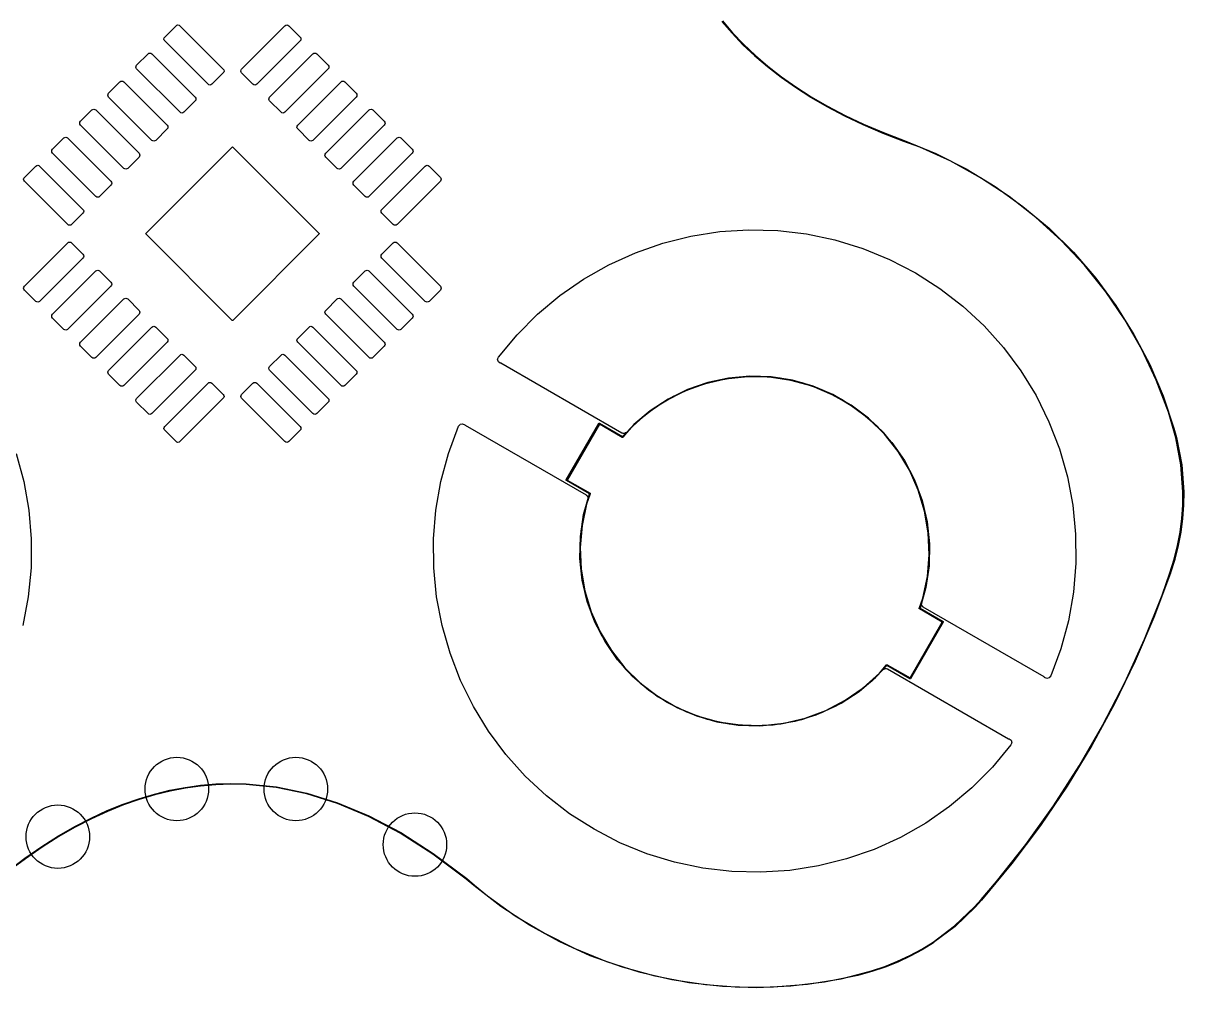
# Model space of a CAD drawing. Extents: x 128 to 152, y -99.3 to -77.5.
# Drawn here: x 137.36 to 151.99, y -99.3 to -87.15 of the extents above; entities that cross this region are included whole.
import ezdxf

# ---------------------------------------------------------------- set-up
doc = ezdxf.new("R2010")
doc.units = 0
doc.layers.add('BLACK', color=7, linetype='CONTINUOUS')

msp = doc.modelspace()

# ---------------------------------------------------------------- linework, layer by layer
at = {"layer": 'BLACK', "linetype": 'CONTINUOUS'}
for p, q in [((146.295846, -87.274078), (146.167, -87.124546)), ((146.174655, -87.118109), (146.303343, -87.26746)), ((139.147053, -87.322475), (139.290242, -87.179286)), ((139.290242, -87.179286), (139.301191, -87.171969)), ((139.301191, -87.171969), (139.314107, -87.1694)), ((139.314107, -87.1694), (139.327022, -87.171969)), ((139.327022, -87.171969), (139.337971, -87.179286)), ((139.337971, -87.179286), (139.884211, -87.725526)), ((140.115789, -87.725526), (140.662029, -87.179286)), ((140.662029, -87.179286), (140.672978, -87.171969)), ((140.672978, -87.171969), (140.685893, -87.1694)), ((140.685893, -87.1694), (140.698809, -87.171969)), ((140.698809, -87.171969), (140.709758, -87.179286)), ((140.709758, -87.179286), (140.852947, -87.322475)), ((146.295947, -87.274157), (146.295846, -87.274078)), ((146.296018, -87.274268), (146.295947, -87.274157)), ((146.433834, -87.418622), (146.296018, -87.274268)), ((146.303343, -87.26746), (146.440973, -87.411619)), ((139.137167, -87.34634), (139.139736, -87.333424)), ((139.139736, -87.359255), (139.137167, -87.34634)), ((139.139736, -87.333424), (139.147053, -87.322475)), ((139.147053, -87.370204), (139.139736, -87.359255)), ((139.693293, -87.916444), (139.147053, -87.370204)), ((140.852947, -87.370204), (140.306707, -87.916444)), ((140.852947, -87.322475), (140.860264, -87.333424)), ((140.860264, -87.359255), (140.852947, -87.370204)), ((140.860264, -87.333424), (140.862833, -87.34634)), ((140.862833, -87.34634), (140.860264, -87.359255)), ((146.433937, -87.418694), (146.433834, -87.418622)), ((146.434012, -87.4188), (146.433937, -87.418694)), ((146.583223, -87.560162), (146.434012, -87.4188)), ((146.440973, -87.411619), (146.590023, -87.552828)), ((138.793499, -87.676028), (138.936688, -87.532839)), ((138.936688, -87.532839), (138.947637, -87.525522)), ((138.947637, -87.525522), (138.960553, -87.522953)), ((138.960553, -87.522953), (138.973468, -87.525522)), ((138.973468, -87.525522), (138.984417, -87.532839)), ((138.984417, -87.532839), (139.530657, -88.079079)), ((140.469343, -88.079079), (141.015583, -87.532839)), ((141.015583, -87.532839), (141.026532, -87.525522)), ((141.026532, -87.525522), (141.039447, -87.522953)), ((141.039447, -87.522953), (141.052363, -87.525522)), ((141.052363, -87.525522), (141.063312, -87.532839)), ((141.063312, -87.532839), (141.206501, -87.676028)), ((146.58333, -87.560229), (146.583223, -87.560162)), ((146.583406, -87.560326), (146.58333, -87.560229)), ((146.741877, -87.696341), (146.583406, -87.560326)), ((146.590023, -87.552828), (146.748299, -87.688675)), ((138.783613, -87.699893), (138.786182, -87.686977)), ((138.786182, -87.712808), (138.783613, -87.699893)), ((138.786182, -87.686977), (138.793499, -87.676028)), ((138.793499, -87.723757), (138.786182, -87.712808)), ((139.339739, -88.269997), (138.793499, -87.723757)), ((139.884211, -87.725526), (139.891528, -87.736475)), ((139.891528, -87.736475), (139.894097, -87.74939)), ((139.894097, -87.74939), (139.891528, -87.762306)), ((140.105903, -87.74939), (140.108472, -87.736475)), ((140.108472, -87.762306), (140.105903, -87.74939)), ((140.108472, -87.736475), (140.115789, -87.725526)), ((141.206501, -87.723757), (140.660261, -88.269997)), ((141.206501, -87.676028), (141.213818, -87.686977)), ((141.213818, -87.712808), (141.206501, -87.723757)), ((141.213818, -87.686977), (141.216387, -87.699893)), ((141.216387, -87.699893), (141.213818, -87.712808)), ((146.741981, -87.696399), (146.741877, -87.696341)), ((146.742062, -87.696493), (146.741981, -87.696399)), ((146.913308, -87.829771), (146.742062, -87.696493)), ((146.748299, -87.688675), (146.919353, -87.821803)), ((138.439946, -88.029582), (138.583135, -87.886393)), ((138.583135, -87.886393), (138.594084, -87.879076)), ((138.594084, -87.879076), (138.607, -87.876507)), ((138.607, -87.876507), (138.619915, -87.879076)), ((138.619915, -87.879076), (138.630864, -87.886393)), ((138.630864, -87.886393), (139.177104, -88.432633)), ((139.884211, -87.773255), (139.741022, -87.916444)), ((139.891528, -87.762306), (139.884211, -87.773255)), ((140.115789, -87.773255), (140.108472, -87.762306)), ((140.258978, -87.916444), (140.115789, -87.773255)), ((140.822896, -88.432633), (141.369136, -87.886393)), ((141.369136, -87.886393), (141.380085, -87.879076)), ((141.380085, -87.879076), (141.393, -87.876507)), ((141.393, -87.876507), (141.405916, -87.879076)), ((141.405916, -87.879076), (141.416865, -87.886393)), ((141.416865, -87.886393), (141.560054, -88.029582)), ((146.913413, -87.829823), (146.913308, -87.829771)), ((146.913495, -87.82991), (146.913413, -87.829823)), ((147.094382, -87.957621), (146.913495, -87.82991)), ((146.919353, -87.821803), (147.100049, -87.94938)), ((138.43006, -88.053447), (138.432629, -88.040531)), ((138.432629, -88.040531), (138.439946, -88.029582)), ((139.704242, -87.923761), (139.693293, -87.916444)), ((139.717157, -87.92633), (139.704242, -87.923761)), ((139.730073, -87.923761), (139.717157, -87.92633)), ((139.741022, -87.916444), (139.730073, -87.923761)), ((140.269927, -87.923761), (140.258978, -87.916444)), ((140.282843, -87.92633), (140.269927, -87.923761)), ((140.295758, -87.923761), (140.282843, -87.92633)), ((140.306707, -87.916444), (140.295758, -87.923761)), ((141.560054, -88.029582), (141.567371, -88.040531)), ((141.567371, -88.040531), (141.56994, -88.053447)), ((147.094487, -87.957668), (147.094382, -87.957621)), ((147.09457, -87.957747), (147.094487, -87.957668)), ((147.289807, -88.082766), (147.09457, -87.957747)), ((147.100049, -87.94938), (147.295115, -88.07429)), ((138.432629, -88.066362), (138.43006, -88.053447)), ((138.439946, -88.077311), (138.432629, -88.066362)), ((138.986186, -88.623551), (138.439946, -88.077311)), ((139.530657, -88.126808), (139.387468, -88.269997)), ((139.530657, -88.079079), (139.537974, -88.090028)), ((139.537974, -88.115859), (139.530657, -88.126808)), ((139.537974, -88.090028), (139.540543, -88.102943)), ((139.540543, -88.102943), (139.537974, -88.115859)), ((140.459457, -88.102943), (140.462026, -88.090028)), ((140.462026, -88.115859), (140.459457, -88.102943)), ((140.462026, -88.090028), (140.469343, -88.079079)), ((140.469343, -88.126808), (140.462026, -88.115859)), ((140.612532, -88.269997), (140.469343, -88.126808)), ((141.560054, -88.077311), (141.013814, -88.623551)), ((141.567371, -88.066362), (141.560054, -88.077311)), ((141.56994, -88.053447), (141.567371, -88.066362)), ((147.289912, -88.082807), (147.289807, -88.082766)), ((147.289994, -88.082879), (147.289912, -88.082807)), ((147.495344, -88.20206), (147.289994, -88.082879)), ((147.295115, -88.07429), (147.500284, -88.193365)), ((138.086393, -88.383135), (138.229582, -88.239946)), ((138.229582, -88.239946), (138.240531, -88.232629)), ((138.240531, -88.232629), (138.253447, -88.23006)), ((138.253447, -88.23006), (138.266362, -88.232629)), ((138.266362, -88.232629), (138.277311, -88.239946)), ((138.277311, -88.239946), (138.823551, -88.786186)), ((139.350688, -88.277314), (139.339739, -88.269997)), ((139.363603, -88.279883), (139.350688, -88.277314)), ((139.376519, -88.277314), (139.363603, -88.279883)), ((139.387468, -88.269997), (139.376519, -88.277314)), ((140.623481, -88.277314), (140.612532, -88.269997)), ((140.636397, -88.279883), (140.623481, -88.277314)), ((140.649312, -88.277314), (140.636397, -88.279883)), ((140.660261, -88.269997), (140.649312, -88.277314)), ((141.176449, -88.786186), (141.722689, -88.239946)), ((141.722689, -88.239946), (141.733638, -88.232629)), ((141.733638, -88.232629), (141.746553, -88.23006)), ((141.746553, -88.23006), (141.759469, -88.232629)), ((141.759469, -88.232629), (141.770418, -88.239946)), ((141.770418, -88.239946), (141.913607, -88.383135)), ((147.495445, -88.202094), (147.495344, -88.20206)), ((147.495529, -88.202162), (147.495445, -88.202094)), ((147.716973, -88.318498), (147.495529, -88.202162)), ((147.500284, -88.193365), (147.721522, -88.309593)), ((147.71707, -88.318526), (147.716973, -88.318498)), ((147.717154, -88.318589), (147.71707, -88.318526)), ((147.949266, -88.428766), (147.717154, -88.318589)), ((147.721522, -88.309593), (147.953462, -88.419688)), ((138.076507, -88.407), (138.079076, -88.394084)), ((138.079076, -88.419915), (138.076507, -88.407)), ((138.079076, -88.394084), (138.086393, -88.383135)), ((138.086393, -88.430864), (138.079076, -88.419915)), ((138.632633, -88.977104), (138.086393, -88.430864)), ((139.177104, -88.480362), (139.033915, -88.623551)), ((139.177104, -88.432633), (139.184421, -88.443582)), ((139.184421, -88.469413), (139.177104, -88.480362)), ((139.184421, -88.443582), (139.18699, -88.456497)), ((139.18699, -88.456497), (139.184421, -88.469413)), ((140.81301, -88.456497), (140.815579, -88.443582)), ((140.815579, -88.469413), (140.81301, -88.456497)), ((140.815579, -88.443582), (140.822896, -88.432633)), ((140.822896, -88.480362), (140.815579, -88.469413)), ((140.966085, -88.623551), (140.822896, -88.480362)), ((141.913607, -88.430864), (141.367367, -88.977104)), ((141.913607, -88.383135), (141.920924, -88.394084)), ((141.920924, -88.419915), (141.913607, -88.430864)), ((141.920924, -88.394084), (141.923493, -88.407)), ((141.923493, -88.407), (141.920924, -88.419915)), ((147.949361, -88.428789), (147.949266, -88.428766)), ((147.949443, -88.428846), (147.949361, -88.428789)), ((148.199538, -88.535835), (147.949443, -88.428846)), ((147.953462, -88.419688), (148.20339, -88.526606)), ((137.732839, -88.736688), (137.876028, -88.593499)), ((137.876028, -88.593499), (137.886977, -88.586182)), ((137.886977, -88.586182), (137.899893, -88.583613)), ((137.899893, -88.583613), (137.912808, -88.586182)), ((137.912808, -88.586182), (137.923757, -88.593499)), ((137.923757, -88.593499), (138.469997, -89.139739)), ((138.997135, -88.630868), (138.986186, -88.623551)), ((139.033915, -88.623551), (139.022966, -88.630868)), ((140.977034, -88.630868), (140.966085, -88.623551)), ((141.013814, -88.623551), (141.002865, -88.630868)), ((141.530003, -89.139739), (142.076243, -88.593499)), ((142.076243, -88.593499), (142.087192, -88.586182)), ((142.087192, -88.586182), (142.100107, -88.583613)), ((142.100107, -88.583613), (142.113023, -88.586182)), ((142.113023, -88.586182), (142.123972, -88.593499)), ((142.123972, -88.593499), (142.267161, -88.736688)), ((148.199629, -88.535854), (148.199538, -88.535835)), ((148.19971, -88.535905), (148.199629, -88.535854)), ((148.461111, -88.636368), (148.19971, -88.535905)), ((148.20339, -88.526606), (148.464698, -88.627034)), ((148.464698, -88.627034), (148.464712, -88.627043)), ((148.464712, -88.627043), (148.862288, -88.789585)), ((137.722953, -88.760553), (137.725522, -88.747637)), ((137.725522, -88.773468), (137.722953, -88.760553)), ((137.725522, -88.747637), (137.732839, -88.736688)), ((137.732839, -88.784417), (137.725522, -88.773468)), ((138.90752, -89.796464), (139.996464, -88.70752)), ((139.01005, -88.633437), (138.997135, -88.630868)), ((139.022966, -88.630868), (139.01005, -88.633437)), ((139.996464, -88.70752), (140, -88.706056)), ((140, -88.706056), (140.003536, -88.70752)), ((140.003536, -88.70752), (141.09248, -89.796464)), ((140.98995, -88.633437), (140.977034, -88.630868)), ((141.002865, -88.630868), (140.98995, -88.633437)), ((142.267161, -88.736688), (142.274478, -88.747637)), ((142.274478, -88.773468), (142.267161, -88.784417)), ((142.274478, -88.747637), (142.277047, -88.760553)), ((142.277047, -88.760553), (142.274478, -88.773468)), ((148.461166, -88.636377), (148.461111, -88.636368)), ((148.461194, -88.636399), (148.461166, -88.636377)), ((148.461194, -88.6364), (148.461194, -88.636399)), ((148.662858, -88.709745), (148.461194, -88.6364)), ((149.053475, -88.887534), (148.662858, -88.709745)), ((138.279079, -89.330657), (137.732839, -88.784417)), ((138.823551, -88.833915), (138.680362, -88.977104)), ((138.823551, -88.786186), (138.830868, -88.797135)), ((138.830868, -88.822966), (138.823551, -88.833915)), ((138.830868, -88.797135), (138.833437, -88.81005)), ((138.833437, -88.81005), (138.830868, -88.822966)), ((141.166563, -88.81005), (141.169132, -88.797135)), ((141.169132, -88.822966), (141.166563, -88.81005)), ((141.169132, -88.797135), (141.176449, -88.786186)), ((141.176449, -88.833915), (141.169132, -88.822966)), ((141.319638, -88.977104), (141.176449, -88.833915)), ((142.267161, -88.784417), (141.720921, -89.330657)), ((148.862288, -88.789585), (149.246072, -88.982683)), ((149.429039, -89.095244), (149.053475, -88.887534)), ((137.379286, -89.090242), (137.522475, -88.947053)), ((137.522475, -88.947053), (137.533424, -88.939736)), ((137.533424, -88.939736), (137.54634, -88.937167)), ((137.54634, -88.937167), (137.559255, -88.939736)), ((137.559255, -88.939736), (137.570204, -88.947053)), ((137.570204, -88.947053), (138.116444, -89.493293)), ((138.643582, -88.984421), (138.632633, -88.977104)), ((138.656497, -88.98699), (138.643582, -88.984421)), ((138.669413, -88.984421), (138.656497, -88.98699)), ((138.680362, -88.977104), (138.669413, -88.984421)), ((141.330587, -88.984421), (141.319638, -88.977104)), ((141.343503, -88.98699), (141.330587, -88.984421)), ((141.356418, -88.984421), (141.343503, -88.98699)), ((141.367367, -88.977104), (141.356418, -88.984421)), ((141.883556, -89.493293), (142.429796, -88.947053)), ((142.429796, -88.947053), (142.440745, -88.939736)), ((142.440745, -88.939736), (142.45366, -88.937167)), ((142.45366, -88.937167), (142.466576, -88.939736)), ((142.466576, -88.939736), (142.477525, -88.947053)), ((142.477525, -88.947053), (142.620714, -89.090242)), ((149.246072, -88.982683), (149.613629, -89.205123)), ((137.3694, -89.114107), (137.371969, -89.101191)), ((137.371969, -89.127022), (137.3694, -89.114107)), ((137.371969, -89.101191), (137.379286, -89.090242)), ((137.379286, -89.137971), (137.371969, -89.127022)), ((137.925526, -89.684211), (137.379286, -89.137971)), ((138.469997, -89.187468), (138.326808, -89.330657)), ((138.469997, -89.139739), (138.477314, -89.150688)), ((138.477314, -89.176519), (138.469997, -89.187468)), ((138.477314, -89.150688), (138.479883, -89.163603)), ((138.479883, -89.163603), (138.477314, -89.176519)), ((141.520117, -89.163603), (141.522686, -89.150688)), ((141.522686, -89.176519), (141.520117, -89.163603)), ((141.522686, -89.150688), (141.530003, -89.139739)), ((141.530003, -89.187468), (141.522686, -89.176519)), ((141.673192, -89.330657), (141.530003, -89.187468)), ((142.620714, -89.137971), (142.074474, -89.684211)), ((142.620714, -89.090242), (142.628031, -89.101191)), ((142.628031, -89.127022), (142.620714, -89.137971)), ((142.628031, -89.101191), (142.6306, -89.114107)), ((142.6306, -89.114107), (142.628031, -89.127022)), ((149.78726, -89.331609), (149.429039, -89.095244)), ((149.613629, -89.205123), (149.96272, -89.455548)), ((138.290028, -89.337974), (138.279079, -89.330657)), ((138.302943, -89.340543), (138.290028, -89.337974)), ((138.315859, -89.337974), (138.302943, -89.340543)), ((138.326808, -89.330657), (138.315859, -89.337974)), ((141.684141, -89.337974), (141.673192, -89.330657)), ((141.697057, -89.340543), (141.684141, -89.337974)), ((141.709972, -89.337974), (141.697057, -89.340543)), ((141.720921, -89.330657), (141.709972, -89.337974)), ((150.125959, -89.595189), (149.78726, -89.331609)), ((138.116444, -89.493293), (138.123761, -89.504242)), ((138.123761, -89.504242), (138.12633, -89.517157)), ((141.87367, -89.517157), (141.876239, -89.504242)), ((141.876239, -89.504242), (141.883556, -89.493293)), ((149.96272, -89.455548), (150.291218, -89.732434)), ((138.116444, -89.541022), (137.973255, -89.684211)), ((138.123761, -89.530073), (138.116444, -89.541022)), ((138.12633, -89.517157), (138.123761, -89.530073)), ((141.876239, -89.530073), (141.87367, -89.517157)), ((141.883556, -89.541022), (141.876239, -89.530073)), ((142.026745, -89.684211), (141.883556, -89.541022)), ((150.443071, -89.884379), (150.125959, -89.595189)), ((137.936475, -89.691528), (137.925526, -89.684211)), ((137.94939, -89.694097), (137.936475, -89.691528)), ((137.962306, -89.691528), (137.94939, -89.694097)), ((137.973255, -89.684211), (137.962306, -89.691528)), ((138.906056, -89.8), (138.90752, -89.796464)), ((141.09248, -89.796464), (141.093944, -89.8)), ((142.037694, -89.691528), (142.026745, -89.684211)), ((142.05061, -89.694097), (142.037694, -89.691528)), ((142.063525, -89.691528), (142.05061, -89.694097)), ((142.074474, -89.684211), (142.063525, -89.691528)), ((145.77868, -89.830437), (146.140331, -89.774142)), ((146.140331, -89.774142), (146.505587, -89.750727)), ((146.505587, -89.750727), (146.871465, -89.760383)), ((146.871465, -89.760383), (147.234979, -89.803031)), ((150.291218, -89.732434), (150.597124, -90.034094)), ((137.379286, -90.462029), (137.925526, -89.915789)), ((137.925526, -89.915789), (137.936475, -89.908472)), ((137.936475, -89.908472), (137.94939, -89.905903)), ((137.94939, -89.905903), (137.962306, -89.908472)), ((137.962306, -89.908472), (137.973255, -89.915789)), ((137.973255, -89.915789), (138.116444, -90.058978)), ((138.90752, -89.803536), (138.906056, -89.8)), ((139.996464, -90.89248), (138.90752, -89.803536)), ((141.09248, -89.803536), (140.003536, -90.89248)), ((141.093944, -89.8), (141.09248, -89.803536)), ((141.883556, -90.058978), (142.026745, -89.915789)), ((142.026745, -89.915789), (142.037694, -89.908472)), ((142.037694, -89.908472), (142.05061, -89.905903)), ((142.05061, -89.905903), (142.063525, -89.908472)), ((142.063525, -89.908472), (142.074474, -89.915789)), ((142.074474, -89.915789), (142.620714, -90.462029)), ((145.077955, -90.039562), (145.423588, -89.919151)), ((145.423588, -89.919151), (145.77868, -89.830437)), ((147.234979, -89.803031), (147.593157, -89.878322)), ((147.593157, -89.878322), (147.943076, -89.985641)), ((150.736665, -90.197419), (150.443071, -89.884379)), ((138.116444, -90.058978), (138.123761, -90.069927)), ((138.123761, -90.069927), (138.12633, -90.082843)), ((138.12633, -90.082843), (138.123761, -90.095758)), ((141.87367, -90.082843), (141.876239, -90.069927)), ((141.876239, -90.095758), (141.87367, -90.082843)), ((141.876239, -90.069927), (141.883556, -90.058978)), ((144.744605, -90.190683), (145.077955, -90.039562)), ((147.943076, -89.985641), (148.281877, -90.124113)), ((150.597124, -90.034094), (150.878574, -90.35869)), ((138.116444, -90.106707), (137.570204, -90.652947)), ((138.123761, -90.095758), (138.116444, -90.106707)), ((141.883556, -90.106707), (141.876239, -90.095758)), ((142.429796, -90.652947), (141.883556, -90.106707)), ((144.426259, -90.371283), (144.744605, -90.190683)), ((148.281877, -90.124113), (148.606792, -90.292607)), ((151.004954, -90.5324), (150.736665, -90.197419)), ((137.732839, -90.815583), (138.279079, -90.269343)), ((138.279079, -90.269343), (138.290028, -90.262026)), ((138.290028, -90.262026), (138.302943, -90.259457)), ((138.302943, -90.259457), (138.315859, -90.262026)), ((138.315859, -90.262026), (138.326808, -90.269343)), ((138.326808, -90.269343), (138.469997, -90.412532)), ((141.530003, -90.412532), (141.673192, -90.269343)), ((141.673192, -90.269343), (141.684141, -90.262026)), ((141.684141, -90.262026), (141.697057, -90.259457)), ((141.697057, -90.259457), (141.709972, -90.262026)), ((141.709972, -90.262026), (141.720921, -90.269343)), ((141.720921, -90.269343), (142.267161, -90.815583)), ((144.125517, -90.579885), (144.426259, -90.371283)), ((148.606792, -90.292607), (148.606793, -90.292608)), ((148.606793, -90.292608), (148.915169, -90.489745)), ((150.878574, -90.35869), (151.133854, -90.704247)), ((137.3694, -90.485893), (137.371969, -90.472978)), ((137.371969, -90.498809), (137.3694, -90.485893)), ((137.371969, -90.472978), (137.379286, -90.462029)), ((137.379286, -90.509758), (137.371969, -90.498809)), ((137.522475, -90.652947), (137.379286, -90.509758)), ((138.469997, -90.460261), (137.923757, -91.006501)), ((138.469997, -90.412532), (138.477314, -90.423481)), ((138.477314, -90.449312), (138.469997, -90.460261)), ((138.477314, -90.423481), (138.479883, -90.436397)), ((138.479883, -90.436397), (138.477314, -90.449312)), ((141.520117, -90.436397), (141.522686, -90.423481)), ((141.522686, -90.449312), (141.520117, -90.436397)), ((141.522686, -90.423481), (141.530003, -90.412532)), ((141.530003, -90.460261), (141.522686, -90.449312)), ((142.076243, -91.006501), (141.530003, -90.460261)), ((142.620714, -90.509758), (142.477525, -90.652947)), ((142.620714, -90.462029), (142.628031, -90.472978)), ((142.628031, -90.498809), (142.620714, -90.509758)), ((142.628031, -90.472978), (142.6306, -90.485893)), ((142.6306, -90.485893), (142.628031, -90.498809)), ((148.915169, -90.489745), (149.20449, -90.713919)), ((137.533424, -90.660264), (137.522475, -90.652947)), ((137.54634, -90.662833), (137.533424, -90.660264)), ((137.559255, -90.660264), (137.54634, -90.662833)), ((137.570204, -90.652947), (137.559255, -90.660264)), ((138.086393, -91.169136), (138.632633, -90.622896)), ((138.632633, -90.622896), (138.643582, -90.615579)), ((138.643582, -90.615579), (138.656497, -90.61301)), ((138.656497, -90.61301), (138.669413, -90.615579)), ((138.669413, -90.615579), (138.680362, -90.622896)), ((138.680362, -90.622896), (138.823551, -90.766085)), ((141.176449, -90.766085), (141.319638, -90.622896)), ((141.319638, -90.622896), (141.330587, -90.615579)), ((141.330587, -90.615579), (141.343503, -90.61301)), ((141.343503, -90.61301), (141.356418, -90.615579)), ((141.356418, -90.615579), (141.367367, -90.622896)), ((141.367367, -90.622896), (141.913607, -91.169136)), ((142.440745, -90.660264), (142.429796, -90.652947)), ((142.45366, -90.662833), (142.440745, -90.660264)), ((142.466576, -90.660264), (142.45366, -90.662833)), ((142.477525, -90.652947), (142.466576, -90.660264)), ((143.844836, -90.814785), (144.125517, -90.579885)), ((151.246302, -90.887283), (151.004954, -90.5324)), ((137.725522, -90.826532), (137.732839, -90.815583)), ((138.823551, -90.813814), (138.277311, -91.360054)), ((138.823551, -90.766085), (138.830868, -90.777034)), ((138.830868, -90.802865), (138.823551, -90.813814)), ((138.830868, -90.777034), (138.833437, -90.78995)), ((138.833437, -90.78995), (138.830868, -90.802865)), ((141.166563, -90.78995), (141.169132, -90.777034)), ((141.169132, -90.802865), (141.166563, -90.78995)), ((141.169132, -90.777034), (141.176449, -90.766085)), ((141.176449, -90.813814), (141.169132, -90.802865)), ((141.722689, -91.360054), (141.176449, -90.813814)), ((142.267161, -90.815583), (142.274478, -90.826532)), ((143.586507, -91.074067), (143.844836, -90.814785)), ((149.20449, -90.713919), (149.472391, -90.963298)), ((151.133854, -90.704247), (151.361409, -91.068659)), ((137.722953, -90.839447), (137.725522, -90.826532)), ((137.725522, -90.852363), (137.722953, -90.839447)), ((137.732839, -90.863312), (137.725522, -90.852363)), ((137.876028, -91.006501), (137.732839, -90.863312)), ((138.997135, -90.969132), (139.01005, -90.966563)), ((139.01005, -90.966563), (139.022966, -90.969132)), ((140, -90.893944), (139.996464, -90.89248)), ((140.003536, -90.89248), (140, -90.893944)), ((140.977034, -90.969132), (140.98995, -90.966563)), ((140.98995, -90.966563), (141.002865, -90.969132)), ((142.267161, -90.863312), (142.123972, -91.006501)), ((142.274478, -90.852363), (142.267161, -90.863312)), ((142.274478, -90.826532), (142.277047, -90.839447)), ((142.277047, -90.839447), (142.274478, -90.852363)), ((149.472391, -90.963298), (149.716684, -91.235844)), ((151.45924, -91.259907), (151.246302, -90.887283)), ((137.886977, -91.013818), (137.876028, -91.006501)), ((137.899893, -91.016387), (137.886977, -91.013818)), ((137.912808, -91.013818), (137.899893, -91.016387)), ((137.923757, -91.006501), (137.912808, -91.013818)), ((138.439946, -91.522689), (138.986186, -90.976449)), ((138.986186, -90.976449), (138.997135, -90.969132)), ((139.022966, -90.969132), (139.033915, -90.976449)), ((139.033915, -90.976449), (139.177104, -91.119638)), ((140.822896, -91.119638), (140.966085, -90.976449)), ((140.966085, -90.976449), (140.977034, -90.969132)), ((141.002865, -90.969132), (141.013814, -90.976449)), ((141.013814, -90.976449), (141.560054, -91.522689)), ((142.087192, -91.013818), (142.076243, -91.006501)), ((142.100107, -91.016387), (142.087192, -91.013818)), ((142.113023, -91.013818), (142.100107, -91.016387)), ((142.123972, -91.006501), (142.113023, -91.013818)), ((143.352642, -91.355611), (143.586507, -91.074067)), ((151.361409, -91.068659), (151.559852, -91.449707)), ((138.076507, -91.193), (138.079076, -91.180085)), ((138.079076, -91.205916), (138.076507, -91.193)), ((138.079076, -91.180085), (138.086393, -91.169136)), ((138.086393, -91.216865), (138.079076, -91.205916)), ((138.229582, -91.360054), (138.086393, -91.216865)), ((139.177104, -91.167367), (138.630864, -91.713607)), ((139.177104, -91.119638), (139.184421, -91.130587)), ((139.184421, -91.156418), (139.177104, -91.167367)), ((139.184421, -91.130587), (139.18699, -91.143503)), ((139.18699, -91.143503), (139.184421, -91.156418)), ((140.81301, -91.143503), (140.815579, -91.130587)), ((140.815579, -91.156418), (140.81301, -91.143503)), ((140.815579, -91.130587), (140.822896, -91.119638)), ((140.822896, -91.167367), (140.815579, -91.156418)), ((141.369136, -91.713607), (140.822896, -91.167367)), ((141.913607, -91.216865), (141.770418, -91.360054)), ((141.913607, -91.169136), (141.920924, -91.180085)), ((141.920924, -91.205916), (141.913607, -91.216865)), ((141.920924, -91.180085), (141.923493, -91.193)), ((141.923493, -91.193), (141.920924, -91.205916)), ((149.716684, -91.235844), (149.935375, -91.529331)), ((151.642472, -91.648002), (151.45924, -91.259907)), ((138.240531, -91.367371), (138.229582, -91.360054)), ((138.253447, -91.36994), (138.240531, -91.367371)), ((138.266362, -91.367371), (138.253447, -91.36994)), ((138.277311, -91.360054), (138.266362, -91.367371)), ((138.793499, -91.876243), (139.339739, -91.330003)), ((139.339739, -91.330003), (139.350688, -91.322686)), ((139.350688, -91.322686), (139.363603, -91.320117)), ((139.363603, -91.320117), (139.376519, -91.322686)), ((139.376519, -91.322686), (139.387468, -91.330003)), ((139.387468, -91.330003), (139.530657, -91.473192)), ((140.469343, -91.473192), (140.612532, -91.330003)), ((140.612532, -91.330003), (140.623481, -91.322686)), ((140.623481, -91.322686), (140.636397, -91.320117)), ((140.636397, -91.320117), (140.649312, -91.322686)), ((140.649312, -91.322686), (140.660261, -91.330003)), ((140.660261, -91.330003), (141.206501, -91.876243)), ((141.733638, -91.367371), (141.722689, -91.360054)), ((141.746553, -91.36994), (141.733638, -91.367371)), ((141.759469, -91.367371), (141.746553, -91.36994)), ((141.770418, -91.360054), (141.759469, -91.367371)), ((143.342517, -91.384807), (143.345188, -91.377106)), ((143.351487, -91.414378), (143.342517, -91.384807)), ((143.344868, -91.375915), (143.346702, -91.372738)), ((143.345188, -91.377106), (143.344868, -91.375915)), ((143.346702, -91.372738), (143.352641, -91.355611)), ((143.352641, -91.355611), (143.352642, -91.355611)), ((138.43006, -91.546553), (138.432629, -91.533638)), ((138.432629, -91.559469), (138.43006, -91.546553)), ((138.432629, -91.533638), (138.439946, -91.522689)), ((139.530657, -91.520921), (138.984417, -92.067161)), ((139.530657, -91.473192), (139.537974, -91.484141)), ((139.537974, -91.509972), (139.530657, -91.520921)), ((139.537974, -91.484141), (139.540543, -91.497057)), ((139.540543, -91.497057), (139.537974, -91.509972)), ((140.459457, -91.497057), (140.462026, -91.484141)), ((140.462026, -91.509972), (140.459457, -91.497057)), ((140.462026, -91.484141), (140.469343, -91.473192)), ((140.469343, -91.520921), (140.462026, -91.509972)), ((141.015583, -92.067161), (140.469343, -91.520921)), ((141.560054, -91.522689), (141.567371, -91.533638)), ((141.567371, -91.533638), (141.56994, -91.546553)), ((141.56994, -91.546553), (141.567371, -91.559469)), ((143.376126, -91.433029), (143.351487, -91.414378)), ((143.382271, -91.43315), (143.376126, -91.433029)), ((144.906957, -92.313428), (143.382271, -91.43315)), ((149.935375, -91.529331), (150.126676, -91.841364)), ((151.559852, -91.449707), (151.727976, -91.84507)), ((138.439946, -91.570418), (138.432629, -91.559469)), ((138.583135, -91.713607), (138.439946, -91.570418)), ((139.147053, -92.229796), (139.693293, -91.683556)), ((139.693293, -91.683556), (139.704242, -91.676239)), ((139.704242, -91.676239), (139.717157, -91.67367)), ((139.717157, -91.67367), (139.730073, -91.676239)), ((139.730073, -91.676239), (139.741022, -91.683556)), ((139.741022, -91.683556), (139.884211, -91.826745)), ((140.115789, -91.826745), (140.258978, -91.683556)), ((140.258978, -91.683556), (140.269927, -91.676239)), ((140.269927, -91.676239), (140.282843, -91.67367)), ((140.282843, -91.67367), (140.295758, -91.676239)), ((140.295758, -91.676239), (140.306707, -91.683556)), ((140.306707, -91.683556), (140.852947, -92.229796)), ((141.560054, -91.570418), (141.416865, -91.713607)), ((141.567371, -91.559469), (141.560054, -91.570418)), ((145.945788, -91.694652), (145.686881, -91.790991)), ((145.989238, -91.676971), (145.734403, -91.765226)), ((145.812846, -91.733448), (146.077974, -91.653354)), ((146.21473, -91.631531), (145.945788, -91.694652)), ((146.252942, -91.620499), (145.989238, -91.676971)), ((146.077974, -91.653354), (146.35105, -91.607129)), ((146.489463, -91.602621), (146.21473, -91.631531)), ((146.52157, -91.596652), (146.252942, -91.620499)), ((146.35105, -91.607129), (146.627767, -91.595501)), ((146.765653, -91.60838), (146.489463, -91.602621)), ((146.791099, -91.605789), (146.52157, -91.596652)), ((146.627767, -91.595501), (146.903758, -91.618654)), ((147.038943, -91.648717), (146.765653, -91.60838)), ((147.057495, -91.647774), (146.791099, -91.605789)), ((146.903758, -91.618654), (147.17467, -91.676222)), ((147.30502, -91.722994), (147.038943, -91.648717)), ((147.31677, -91.721977), (147.057495, -91.647774)), ((147.17467, -91.676222), (147.436229, -91.767297)), ((151.794881, -92.049203), (151.642472, -91.648002)), ((138.594084, -91.720924), (138.583135, -91.713607)), ((138.607, -91.723493), (138.594084, -91.720924)), ((138.619915, -91.720924), (138.607, -91.723493)), ((138.630864, -91.713607), (138.619915, -91.720924)), ((139.884211, -91.826745), (139.891528, -91.837694)), ((139.891528, -91.837694), (139.894097, -91.85061)), ((140.105903, -91.85061), (140.108472, -91.837694)), ((140.108472, -91.837694), (140.115789, -91.826745)), ((141.380085, -91.720924), (141.369136, -91.713607)), ((141.393, -91.723493), (141.380085, -91.720924)), ((141.405916, -91.720924), (141.393, -91.723493)), ((141.416865, -91.713607), (141.405916, -91.720924)), ((145.322979, -91.989669), (145.559851, -91.846145)), ((145.686881, -91.790991), (145.442092, -91.919025)), ((145.734403, -91.765226), (145.492254, -91.883941)), ((145.559851, -91.846145), (145.812846, -91.733448)), ((147.559686, -91.830041), (147.30502, -91.722994)), ((147.565042, -91.827287), (147.31677, -91.721977)), ((147.436229, -91.767297), (147.684259, -91.890419)), ((147.679306, -91.899103), (147.559686, -91.830041)), ((147.681792, -91.894754), (147.565042, -91.827287)), ((150.126676, -91.841364), (150.289026, -92.169392)), ((151.727976, -91.84507), (151.864756, -92.252339)), ((138.783613, -91.900107), (138.786182, -91.887192)), ((138.786182, -91.913023), (138.783613, -91.900107)), ((138.786182, -91.887192), (138.793499, -91.876243)), ((138.793499, -91.923972), (138.786182, -91.913023)), ((138.936688, -92.067161), (138.793499, -91.923972)), ((139.884211, -91.874474), (139.337971, -92.420714)), ((139.891528, -91.863525), (139.884211, -91.874474)), ((139.894097, -91.85061), (139.891528, -91.863525)), ((140.108472, -91.863525), (140.105903, -91.85061)), ((140.115789, -91.874474), (140.108472, -91.863525)), ((140.662029, -92.420714), (140.115789, -91.874474)), ((141.206501, -91.923972), (141.063312, -92.067161)), ((141.206501, -91.876243), (141.213818, -91.887192)), ((141.213818, -91.913023), (141.206501, -91.923972)), ((141.213818, -91.887192), (141.216387, -91.900107)), ((141.216387, -91.900107), (141.213818, -91.913023)), ((145.105968, -92.161755), (145.322979, -91.989669)), ((145.442092, -91.919025), (145.215286, -92.076736)), ((145.492254, -91.883941), (145.266415, -92.031339)), ((147.679311, -91.899095), (147.679306, -91.899103)), ((147.679313, -91.899095), (147.679311, -91.899095)), ((147.79892, -91.968153), (147.679313, -91.899095)), ((147.681793, -91.894753), (147.681792, -91.894754)), ((147.798594, -91.962128), (147.681793, -91.894753)), ((147.684259, -91.890419), (147.684302, -91.890429)), ((147.684302, -91.890429), (147.914985, -92.0437)), ((148.013933, -92.124483), (147.798594, -91.962128)), ((148.018956, -92.13518), (147.79892, -91.968153)), ((138.947637, -92.074478), (138.936688, -92.067161)), ((138.960553, -92.077047), (138.947637, -92.074478)), ((138.973468, -92.074478), (138.960553, -92.077047)), ((138.984417, -92.067161), (138.973468, -92.074478)), ((141.026532, -92.074478), (141.015583, -92.067161)), ((141.039447, -92.077047), (141.026532, -92.074478)), ((141.052363, -92.074478), (141.039447, -92.077047)), ((141.063312, -92.067161), (141.052363, -92.074478)), ((145.215286, -92.076736), (145.010038, -92.261636)), ((145.266415, -92.031339), (145.060267, -92.205214)), ((147.914985, -92.0437), (148.124635, -92.22468)), ((148.207832, -92.31192), (148.013933, -92.124483)), ((148.216318, -92.328472), (148.018956, -92.13518)), ((151.85516, -92.255151), (151.794881, -92.049203)), ((139.137167, -92.25366), (139.139736, -92.240745)), ((139.139736, -92.266576), (139.137167, -92.25366)), ((139.139736, -92.240745), (139.147053, -92.229796)), ((139.147053, -92.277525), (139.139736, -92.266576)), ((139.290242, -92.420714), (139.147053, -92.277525)), ((140.852947, -92.277525), (140.709758, -92.420714)), ((140.852947, -92.229796), (140.860264, -92.240745)), ((140.860264, -92.266576), (140.852947, -92.277525)), ((140.860264, -92.240745), (140.862833, -92.25366)), ((140.862833, -92.25366), (140.860264, -92.266576)), ((142.723416, -92.568989), (142.850308, -92.225684)), ((142.850308, -92.225684), (142.862171, -92.211977)), ((142.862171, -92.211977), (142.864005, -92.2088)), ((142.864005, -92.2088), (142.865197, -92.208481)), ((142.865197, -92.208481), (142.87053, -92.202317)), ((142.87053, -92.202317), (142.900625, -92.1953)), ((142.900625, -92.1953), (142.929096, -92.207312)), ((142.929096, -92.207312), (142.932274, -92.212574)), ((142.932274, -92.212574), (144.456959, -93.092852)), ((144.206586, -92.90401), (144.61824, -92.191026)), ((144.6244, -92.200355), (144.217746, -92.904679)), ((144.61824, -92.191026), (144.619526, -92.18956)), ((144.619526, -92.18956), (144.619586, -92.189544)), ((144.619586, -92.189544), (144.623223, -92.188569)), ((144.623223, -92.188569), (144.62507, -92.189196)), ((144.913526, -92.367283), (144.6244, -92.200355)), ((144.62507, -92.189196), (144.915176, -92.356689)), ((144.915176, -92.356689), (145.105968, -92.161755)), ((145.010038, -92.261636), (144.919813, -92.36622)), ((145.060267, -92.205214), (144.968621, -92.304124)), ((148.124635, -92.22468), (148.309944, -92.430514)), ((150.289026, -92.169392), (150.421098, -92.510738)), ((151.855161, -92.25515), (151.85516, -92.255151)), ((151.887221, -92.372687), (151.855161, -92.25515)), ((151.864756, -92.252339), (151.864759, -92.252338)), ((151.864759, -92.252338), (151.864757, -92.252373)), ((151.864757, -92.252373), (151.864785, -92.252428)), ((151.864785, -92.252428), (151.896919, -92.370236)), ((139.301191, -92.428031), (139.290242, -92.420714)), ((139.314107, -92.4306), (139.301191, -92.428031)), ((139.327022, -92.428031), (139.314107, -92.4306)), ((139.337971, -92.420714), (139.327022, -92.428031)), ((140.672978, -92.428031), (140.662029, -92.420714)), ((140.685893, -92.4306), (140.672978, -92.428031)), ((140.698809, -92.428031), (140.685893, -92.4306)), ((140.709758, -92.420714), (140.698809, -92.428031)), ((144.909735, -92.31437), (144.906957, -92.313428)), ((144.910953, -92.3155), (144.909735, -92.31437)), ((144.914216, -92.315892), (144.910953, -92.3155)), ((144.91392, -92.367417), (144.913526, -92.367283)), ((144.91409, -92.367563), (144.91392, -92.367417)), ((144.914436, -92.367592), (144.91409, -92.367563)), ((144.92543, -92.319699), (144.914216, -92.315892)), ((144.915373, -92.36791), (144.914436, -92.367592)), ((144.916053, -92.367727), (144.915373, -92.36791)), ((144.917169, -92.367821), (144.916053, -92.367727)), ((144.918329, -92.367117), (144.917169, -92.367821)), ((144.91907, -92.366919), (144.918329, -92.367117)), ((144.919292, -92.366534), (144.91907, -92.366919)), ((144.919812, -92.366219), (144.919292, -92.366534)), ((144.919813, -92.36622), (144.919812, -92.366219)), ((144.931778, -92.317998), (144.92543, -92.319699)), ((144.941634, -92.31918), (144.931778, -92.317998)), ((144.95482, -92.311824), (144.941634, -92.31918)), ((144.962395, -92.309794), (144.95482, -92.311824)), ((144.964266, -92.306553), (144.962395, -92.309794)), ((144.96862, -92.304124), (144.964266, -92.306553)), ((144.968621, -92.304124), (144.96862, -92.304124)), ((148.37739, -92.521634), (148.207832, -92.31192)), ((148.387892, -92.54498), (148.216318, -92.328472)), ((148.309944, -92.430514), (148.467988, -92.657955)), ((151.953356, -92.714114), (151.887221, -92.372687)), ((151.896919, -92.370236), (151.896932, -92.370425)), ((151.896932, -92.370425), (151.897004, -92.370601)), ((151.897004, -92.370601), (151.96323, -92.712497)), ((137.276604, -92.568978), (137.371984, -92.922338)), ((142.628035, -92.922349), (142.723416, -92.568989)), ((148.520068, -92.750484), (148.37739, -92.521634)), ((148.530972, -92.781289), (148.387892, -92.54498)), ((150.421098, -92.510738), (150.521816, -92.862614)), ((148.467988, -92.657955), (148.596273, -92.903413)), ((151.979023, -93.052574), (151.953356, -92.714114)), ((151.96323, -92.712497), (151.963228, -92.712789)), ((151.963228, -92.712789), (151.963307, -92.71307)), ((151.963307, -92.71307), (151.989012, -93.05204)), ((148.63373, -92.995046), (148.520068, -92.750484)), ((148.6433, -93.03367), (148.530972, -92.781289)), ((150.521816, -92.862614), (150.590354, -93.222145)), ((137.371984, -92.922338), (137.435073, -93.282865)), ((142.564946, -93.282877), (142.628035, -92.922349)), ((144.205959, -92.905857), (144.206586, -92.90401)), ((144.20695, -92.909554), (144.205959, -92.905857)), ((144.208416, -92.91084), (144.20695, -92.909554)), ((144.498504, -93.078323), (144.208416, -92.91084)), ((144.217746, -92.904679), (144.506872, -93.071608)), ((148.596273, -92.903413), (148.692777, -93.163016)), ((148.716676, -93.251657), (148.63373, -92.995046)), ((144.425085, -93.341027), (144.498504, -93.078323)), ((144.479732, -93.150905), (144.439896, -93.279729)), ((144.456959, -93.092852), (144.459164, -93.094786)), ((144.459164, -93.094786), (144.460752, -93.095276)), ((144.460752, -93.095276), (144.462723, -93.097907)), ((144.462723, -93.097907), (144.471627, -93.105715)), ((144.509076, -93.077578), (144.463618, -93.208009)), ((144.471627, -93.105715), (144.473328, -93.112063)), ((144.473328, -93.112063), (144.47928, -93.120007)), ((144.47928, -93.120007), (144.479502, -93.135105)), ((144.479502, -93.135105), (144.481531, -93.142679)), ((144.481531, -93.142679), (144.47966, -93.14592)), ((144.47966, -93.14592), (144.479734, -93.150906)), ((144.479734, -93.150906), (144.479732, -93.150905)), ((144.506872, -93.071608), (144.507184, -93.071882)), ((144.507184, -93.071882), (144.507396, -93.071956)), ((144.507396, -93.071956), (144.507594, -93.072241)), ((144.507594, -93.072241), (144.508338, -93.072894)), ((144.508338, -93.072894), (144.50852, -93.073574)), ((144.50852, -93.073574), (144.509159, -93.074494)), ((144.509093, -93.077584), (144.509076, -93.077578)), ((144.509105, -93.076975), (144.509093, -93.077584)), ((144.509328, -93.076591), (144.509105, -93.076975)), ((144.509159, -93.074494), (144.50913, -93.075851)), ((144.50913, -93.075851), (144.509328, -93.076591)), ((148.723104, -93.298141), (148.6433, -93.03367)), ((151.976863, -93.221532), (151.979023, -93.052574)), ((151.989026, -93.052482), (151.986862, -93.221801)), ((151.989012, -93.05204), (151.988984, -93.052261)), ((151.988984, -93.052261), (151.989026, -93.052482)), ((137.435073, -93.282865), (137.465357, -93.647616)), ((142.534663, -93.647627), (142.564946, -93.282877)), ((144.439896, -93.279729), (144.392391, -93.545196)), ((144.463618, -93.208009), (144.406116, -93.478209)), ((148.692777, -93.163016), (148.755976, -93.432669)), ((148.767662, -93.516478), (148.716676, -93.251657)), ((148.769124, -93.57053), (148.723104, -93.298141)), ((150.590354, -93.222145), (150.626154, -93.586397)), ((151.964693, -93.390313), (151.976863, -93.221532)), ((151.986849, -93.222097), (151.974657, -93.39118)), ((151.986862, -93.221801), (151.98683, -93.221949)), ((151.98683, -93.221949), (151.986849, -93.222097)), ((144.384562, -93.615009), (144.425085, -93.341027)), ((148.755976, -93.432669), (148.784873, -93.708118)), ((151.942291, -93.560235), (151.964693, -93.390313)), ((151.974627, -93.391473), (151.952187, -93.561685)), ((151.974657, -93.39118), (151.974617, -93.391324)), ((151.974617, -93.391324), (151.974627, -93.391473)), ((144.392391, -93.545196), (144.377659, -93.814477)), ((144.406116, -93.478209), (144.38294, -93.753486)), ((148.785927, -93.785543), (148.767662, -93.516478)), ((148.780636, -93.846539), (148.769124, -93.57053)), ((150.626154, -93.586397), (150.628923, -93.952393)), ((151.909719, -93.729905), (151.942291, -93.560235)), ((151.95214, -93.561973), (151.91951, -93.731944)), ((151.952187, -93.561685), (151.952139, -93.561826)), ((151.952139, -93.561826), (151.95214, -93.561973)), ((137.465357, -93.647616), (137.462588, -94.013612)), ((142.537432, -94.013623), (142.534663, -93.647627)), ((144.378704, -93.891909), (144.384562, -93.615009)), ((148.784873, -93.708118), (148.779012, -93.985016)), ((151.866256, -93.901877), (151.909719, -93.729905)), ((151.919448, -93.732226), (151.875921, -93.904454)), ((151.919455, -93.732078), (151.919448, -93.732226)), ((151.91951, -93.731944), (151.919455, -93.732078)), ((144.377659, -93.814477), (144.395924, -94.083542)), ((144.407605, -94.167359), (144.378704, -93.891909)), ((144.38294, -93.753486), (144.394455, -94.029498)), ((148.757456, -94.121814), (148.780636, -93.846539)), ((148.771195, -94.054824), (148.785927, -93.785543)), ((137.462588, -94.013612), (137.426788, -94.377862)), ((142.573232, -94.377875), (142.537432, -94.013623)), ((144.394455, -94.029498), (144.440479, -94.301888)), ((148.779012, -93.985016), (148.738486, -94.258995)), ((150.628923, -93.952393), (150.59864, -94.317143)), ((151.812308, -94.07363), (151.866256, -93.901877)), ((151.875843, -93.904728), (151.821823, -94.076708)), ((151.875858, -93.904585), (151.875843, -93.904728)), ((151.875921, -93.904454), (151.875858, -93.904585)), ((144.395924, -94.083542), (144.44691, -94.348363)), ((144.470807, -94.437014), (144.407605, -94.167359)), ((148.699951, -94.392012), (148.757456, -94.121814)), ((148.72369, -94.320291), (148.771195, -94.054824)), ((151.82178, -94.07684), (151.613116, -94.637957)), ((151.714802, -94.356414), (151.812308, -94.07363)), ((151.821823, -94.076708), (151.82178, -94.076784)), ((151.82178, -94.076784), (151.82178, -94.07684)), ((144.440479, -94.301888), (144.520286, -94.56636)), ((148.738486, -94.258995), (148.665064, -94.521688)), ((148.683854, -94.449115), (148.72369, -94.320291)), ((150.59864, -94.317143), (150.535551, -94.677671)), ((137.426788, -94.377862), (137.35825, -94.737395)), ((142.64177, -94.737406), (142.573232, -94.377875)), ((144.44691, -94.348363), (144.529856, -94.604974)), ((144.567314, -94.696618), (144.470807, -94.437014)), ((148.654492, -94.522441), (148.699951, -94.392012)), ((148.682055, -94.457341), (148.683926, -94.4541)), ((148.684084, -94.464915), (148.682055, -94.457341)), ((148.683926, -94.4541), (148.683852, -94.449114)), ((148.683852, -94.449114), (148.683854, -94.449115)), ((148.684306, -94.480013), (148.684084, -94.464915)), ((151.49288, -94.912091), (151.714802, -94.356414)), ((144.520286, -94.56636), (144.632617, -94.818742)), ((144.529856, -94.604974), (144.643518, -94.849536)), ((148.654273, -94.52344), (148.654496, -94.523053)), ((148.654471, -94.524182), (148.654273, -94.52344)), ((148.654443, -94.525537), (148.654471, -94.524182)), ((148.655081, -94.526456), (148.654443, -94.525537)), ((148.654509, -94.522447), (148.654492, -94.522441)), ((148.654496, -94.523053), (148.654509, -94.522447)), ((148.655264, -94.527137), (148.655081, -94.526456)), ((148.656007, -94.527789), (148.655264, -94.527137)), ((148.656206, -94.528075), (148.656007, -94.527789)), ((148.656417, -94.528148), (148.656206, -94.528075)), ((148.65673, -94.528423), (148.656417, -94.528148)), ((148.945857, -94.69535), (148.65673, -94.528423)), ((148.665064, -94.521688), (148.955188, -94.68919)), ((148.690258, -94.487957), (148.684306, -94.480013)), ((148.691959, -94.494305), (148.690258, -94.487957)), ((148.700863, -94.502113), (148.691959, -94.494305)), ((148.702834, -94.504744), (148.700863, -94.502113)), ((148.704422, -94.505234), (148.702834, -94.504744)), ((148.706627, -94.507168), (148.704422, -94.505234)), ((150.231312, -95.387446), (148.706627, -94.507168)), ((142.742488, -95.089282), (142.64177, -94.737406)), ((144.695603, -94.942077), (144.567314, -94.696618)), ((148.539203, -95.399675), (148.945857, -94.69535)), ((148.957018, -94.69602), (148.545364, -95.409005)), ((148.955188, -94.68919), (148.956655, -94.690477)), ((148.956655, -94.690477), (148.956796, -94.691005)), ((148.956796, -94.691005), (148.957645, -94.694173)), ((148.957645, -94.694173), (148.957018, -94.69602)), ((150.535551, -94.677671), (150.44017, -95.031031)), ((151.613116, -94.637957), (151.377836, -95.188444)), ((144.632617, -94.818742), (144.7757, -95.055051)), ((144.643518, -94.849536), (144.786196, -95.078386)), ((151.244618, -95.456509), (151.49288, -94.912091)), ((144.853651, -95.169517), (144.695603, -94.942077)), ((144.7757, -95.055051), (144.947278, -95.271559)), ((150.44017, -95.031031), (150.313278, -95.374336)), ((142.87456, -95.430628), (142.742488, -95.089282)), ((144.786196, -95.078386), (144.955754, -95.2881)), ((145.038963, -95.375351), (144.853651, -95.169517)), ((151.377836, -95.188444), (151.11648, -95.727039)), ((144.947278, -95.271559), (145.144643, -95.464851)), ((144.955754, -95.2881), (145.149653, -95.475537)), ((147.948316, -95.523292), (148.153564, -95.338395)), ((148.248427, -95.243342), (148.057634, -95.438274)), ((148.103319, -95.394806), (148.194965, -95.295896)), ((148.153564, -95.338395), (148.243791, -95.233812)), ((148.194965, -95.295896), (148.194966, -95.295896)), ((148.194966, -95.295896), (148.19932, -95.293467)), ((148.19932, -95.293467), (148.201191, -95.290226)), ((148.201191, -95.290226), (148.208766, -95.288196)), ((148.208766, -95.288196), (148.221952, -95.28084)), ((148.221952, -95.28084), (148.231808, -95.282022)), ((148.231808, -95.282022), (148.238156, -95.280321)), ((148.238156, -95.280321), (148.24937, -95.284128)), ((148.243791, -95.233812), (148.24431, -95.233496)), ((148.24431, -95.233496), (148.244533, -95.233112)), ((148.244533, -95.233112), (148.245273, -95.232913)), ((148.245273, -95.232913), (148.246434, -95.23221)), ((148.246434, -95.23221), (148.247549, -95.232303)), ((148.247549, -95.232303), (148.24823, -95.232121)), ((148.24823, -95.232121), (148.249166, -95.232438)), ((148.538534, -95.410835), (148.248427, -95.243342)), ((148.249166, -95.232438), (148.249513, -95.232468)), ((148.24937, -95.284128), (148.252633, -95.28452)), ((148.249513, -95.232468), (148.249682, -95.232613)), ((148.249682, -95.232613), (148.250077, -95.232748)), ((148.250077, -95.232748), (148.539203, -95.399675)), ((148.252633, -95.28452), (148.253851, -95.28565)), ((148.253851, -95.28565), (148.256629, -95.286592)), ((148.256629, -95.286592), (149.781315, -96.16687)), ((143.03691, -95.758656), (142.87456, -95.430628)), ((145.248616, -95.556331), (145.038963, -95.375351)), ((145.144643, -95.464851), (145.364682, -95.631877)), ((145.149653, -95.475537), (145.364992, -95.637892)), ((148.057634, -95.438274), (147.840622, -95.610358)), ((147.897171, -95.568681), (148.103319, -95.394806)), ((148.540381, -95.411462), (148.538534, -95.410835)), ((148.544078, -95.410471), (148.540381, -95.411462)), ((148.545364, -95.409005), (148.544078, -95.410471)), ((150.23449, -95.392708), (150.231312, -95.387446)), ((150.262961, -95.40472), (150.23449, -95.392708)), ((150.293056, -95.397703), (150.262961, -95.40472)), ((150.298389, -95.391539), (150.293056, -95.397703)), ((150.299581, -95.39122), (150.298389, -95.391539)), ((150.301415, -95.388043), (150.299581, -95.39122)), ((150.313278, -95.374336), (150.301415, -95.388043)), ((150.970585, -95.988422), (151.244618, -95.456509)), ((145.47929, -95.709593), (145.248616, -95.556331)), ((145.364682, -95.631877), (145.484293, -95.700936)), ((145.364992, -95.637892), (145.481793, -95.705267)), ((147.840622, -95.610358), (147.60375, -95.75388)), ((147.671332, -95.716079), (147.897171, -95.568681)), ((147.721509, -95.681001), (147.948316, -95.523292)), ((143.228211, -96.070689), (143.03691, -95.758656)), ((145.479293, -95.709596), (145.47929, -95.709593)), ((145.479302, -95.709601), (145.479293, -95.709595)), ((145.479293, -95.709595), (145.479293, -95.709596)), ((145.479349, -95.709611), (145.479302, -95.709601)), ((145.727377, -95.83273), (145.479349, -95.709611)), ((145.481793, -95.705267), (145.481794, -95.705266)), ((145.481794, -95.705266), (145.598544, -95.772733)), ((145.484293, -95.700936), (145.484299, -95.700926)), ((145.484299, -95.700926), (145.603919, -95.769987)), ((145.598544, -95.772733), (145.846816, -95.878043)), ((145.603919, -95.769987), (145.858586, -95.877032)), ((147.60375, -95.75388), (147.350755, -95.866576)), ((147.429183, -95.834794), (147.671332, -95.716079)), ((147.476721, -95.809034), (147.721509, -95.681001)), ((151.11648, -95.727039), (150.829646, -96.252509)), ((145.988935, -95.923803), (145.727377, -95.83273)), ((145.846816, -95.878043), (146.106091, -95.952246)), ((145.858586, -95.877032), (146.124662, -95.951308)), ((146.259846, -95.98137), (145.988935, -95.923803)), ((146.910644, -95.979521), (147.174348, -95.923049)), ((146.948873, -95.968492), (147.217814, -95.905371)), ((147.350755, -95.866576), (147.085629, -95.946669)), ((147.174348, -95.923049), (147.429183, -95.834794)), ((147.217814, -95.905371), (147.476721, -95.809034)), ((143.446902, -96.364176), (143.228211, -96.070689)), ((146.106091, -95.952246), (146.372487, -95.994231)), ((146.124662, -95.951308), (146.397951, -95.991643)), ((146.535837, -96.004522), (146.259846, -95.98137)), ((146.372487, -95.994231), (146.642016, -96.003368)), ((146.397951, -95.991643), (146.67414, -95.997402)), ((146.812553, -95.992894), (146.535837, -96.004522)), ((146.642016, -96.003368), (146.910644, -95.979521)), ((146.67414, -95.997402), (146.948873, -95.968492)), ((147.085629, -95.946669), (146.812553, -95.992894)), ((150.671408, -96.50661), (150.970585, -95.988422)), ((149.781315, -96.16687), (149.78746, -96.166991)), ((149.78746, -96.166991), (149.812099, -96.185642)), ((149.816884, -96.227282), (149.810945, -96.244409)), ((149.812099, -96.185642), (149.821069, -96.215213)), ((149.818718, -96.224105), (149.816884, -96.227282)), ((149.821069, -96.215213), (149.818398, -96.222914)), ((149.818398, -96.222914), (149.818718, -96.224105)), ((143.691195, -96.636722), (143.446902, -96.364176)), ((149.810944, -96.244409), (149.577079, -96.525953)), ((149.810945, -96.244409), (149.810944, -96.244409)), ((150.829646, -96.252509), (150.517992, -96.763649)), ((149.577079, -96.525953), (149.31875, -96.785235)), ((150.347774, -97.009885), (150.671408, -96.50661)), ((143.959096, -96.886101), (143.691195, -96.636722)), ((139.01863, -96.862569), (139.212553, -96.815393)), ((139.212553, -96.815393), (139.212681, -96.815387)), ((139.212681, -96.815387), (139.212802, -96.815339)), ((139.212802, -96.815339), (139.406725, -96.778521)), ((139.408455, -96.78837), (139.214791, -96.825139)), ((139.406725, -96.778521), (139.406856, -96.778522)), ((139.406856, -96.778522), (139.406981, -96.778479)), ((139.406981, -96.778479), (139.598779, -96.752253)), ((139.600016, -96.762177), (139.408455, -96.78837)), ((139.598779, -96.752253), (139.598912, -96.752261)), ((139.598912, -96.752261), (139.599038, -96.752225)), ((139.599038, -96.752225), (139.790835, -96.736131)), ((139.791522, -96.746107), (139.600016, -96.762177)), ((139.790835, -96.736131), (139.790964, -96.736145)), ((139.790964, -96.736145), (139.791097, -96.736115)), ((139.791097, -96.736115), (139.981797, -96.730159)), ((139.981983, -96.740158), (139.791522, -96.746107)), ((139.981797, -96.730159), (139.981928, -96.730181)), ((139.981928, -96.730181), (139.982059, -96.730158)), ((140.172352, -96.744211), (139.981983, -96.740158)), ((139.982059, -96.730158), (140.172758, -96.734218)), ((140.553194, -96.782321), (140.172352, -96.744211)), ((140.172758, -96.734218), (140.172952, -96.734261)), ((140.172952, -96.734261), (140.17315, -96.734242)), ((140.17315, -96.734242), (140.55445, -96.772397)), ((140.935985, -96.860932), (140.553194, -96.782321)), ((140.55445, -96.772397), (140.554697, -96.772472)), ((140.554697, -96.772472), (140.554958, -96.772474)), ((140.554958, -96.772474), (140.938241, -96.851186)), ((149.31875, -96.785235), (149.038069, -97.020135)), ((150.517992, -96.763649), (150.182232, -97.259288)), ((138.624097, -96.990481), (138.821126, -96.921249)), ((138.824321, -96.930724), (138.627522, -96.999876)), ((138.821126, -96.921249), (138.821247, -96.921231)), ((138.821247, -96.921231), (138.821359, -96.921173)), ((138.821359, -96.921173), (139.018388, -96.862634)), ((139.021122, -96.872253), (138.824321, -96.930724)), ((139.018388, -96.862634), (139.018515, -96.862622)), ((139.018515, -96.862622), (139.01863, -96.862569)), ((139.214791, -96.825139), (139.021122, -96.872253)), ((141.3228, -96.981418), (140.935985, -96.860932)), ((140.938241, -96.851186), (140.938472, -96.851283)), ((140.938472, -96.851283), (140.938722, -96.85131)), ((140.938722, -96.85131), (141.326002, -96.971941)), ((144.248417, -97.110275), (143.959096, -96.886101)), ((138.221571, -97.165119), (138.422616, -97.072322)), ((138.426707, -97.081447), (138.22586, -97.174152)), ((138.422616, -97.072322), (138.422731, -97.072294)), ((138.422731, -97.072294), (138.422829, -97.07223)), ((138.422829, -97.07223), (138.623873, -96.990566)), ((138.627522, -96.999876), (138.426707, -97.081447)), ((138.623873, -96.990566), (138.623991, -96.990543)), ((138.623991, -96.990543), (138.624097, -96.990481)), ((141.715554, -97.145968), (141.3228, -96.981418)), ((141.326002, -96.971941), (141.326212, -96.972055)), ((141.326212, -96.972055), (141.326447, -96.972103)), ((141.326447, -96.972103), (141.719624, -97.13683)), ((144.556793, -97.307412), (144.248417, -97.110275)), ((149.038069, -97.020135), (148.737327, -97.228737)), ((150.000425, -97.497095), (150.347774, -97.009885)), ((138.015479, -97.271791), (138.221368, -97.165219)), ((138.22586, -97.174152), (138.020185, -97.280613)), ((138.221368, -97.165219), (138.221476, -97.165187)), ((138.221476, -97.165187), (138.221571, -97.165119)), ((142.115996, -97.357524), (141.715554, -97.145968)), ((141.719624, -97.13683), (141.719811, -97.136956)), ((141.719811, -97.136956), (141.720028, -97.137021)), ((141.720028, -97.137021), (142.12085, -97.348779)), ((148.737327, -97.228737), (148.418981, -97.409337)), ((137.597746, -97.52386), (137.809218, -97.390251)), ((137.814471, -97.39876), (137.603167, -97.532263)), ((137.809218, -97.390251), (137.809316, -97.390213)), ((137.809316, -97.390213), (137.809398, -97.390142)), ((137.809398, -97.390142), (138.015287, -97.271895)), ((138.020185, -97.280613), (137.814471, -97.39876)), ((138.015287, -97.271895), (138.015393, -97.271859)), ((138.015393, -97.271859), (138.015479, -97.271791)), ((142.525708, -97.619734), (142.115996, -97.357524)), ((142.12085, -97.348779), (142.121014, -97.348912)), ((142.121014, -97.348912), (142.121209, -97.348989)), ((142.121209, -97.348989), (142.53126, -97.611414)), ((144.556794, -97.307413), (144.556793, -97.307412)), ((144.881709, -97.475907), (144.556794, -97.307413)), ((150.182232, -97.259288), (149.823135, -97.738289)), ((137.386105, -97.669899), (137.597577, -97.523972)), ((137.603167, -97.532263), (137.391875, -97.678066)), ((137.597577, -97.523972), (137.59767, -97.523931)), ((137.59767, -97.523931), (137.597746, -97.52386)), ((145.22051, -97.614379), (144.881709, -97.475907)), ((148.418981, -97.409337), (148.085631, -97.560458)), ((149.630155, -97.967123), (150.000425, -97.497095)), ((137.168244, -97.833105), (137.385947, -97.670013)), ((137.391875, -97.678066), (137.174305, -97.841059)), ((137.385947, -97.670013), (137.386035, -97.66997)), ((137.386035, -97.66997), (137.386105, -97.669899)), ((142.94614, -97.936903), (142.525708, -97.619734)), ((142.53126, -97.611414), (142.531399, -97.611548)), ((142.531399, -97.611548), (142.531575, -97.611633)), ((142.531575, -97.611633), (142.952259, -97.928993)), ((145.570429, -97.721698), (145.22051, -97.614379)), ((147.739998, -97.680869), (147.384906, -97.769583)), ((148.085631, -97.560458), (147.739998, -97.680869)), ((145.928607, -97.796989), (145.570429, -97.721698)), ((146.292121, -97.839637), (145.928607, -97.796989)), ((146.657999, -97.849293), (146.292121, -97.839637)), ((147.023255, -97.825878), (146.657999, -97.849293)), ((147.384906, -97.769583), (147.023255, -97.825878)), ((149.823135, -97.738289), (149.441525, -98.199555)), ((143.043277, -98.01711), (142.94614, -97.936903)), ((142.952259, -97.928993), (142.95233, -97.929073)), ((142.95233, -97.929073), (142.952432, -97.929128)), ((142.952432, -97.929128), (143.049645, -98.009398)), ((149.433975, -98.192998), (149.630155, -97.967123)), ((143.043311, -98.017128), (143.043277, -98.01711)), ((143.382886, -98.280186), (143.043311, -98.017128)), ((143.049645, -98.009398), (143.049661, -98.009418)), ((143.049661, -98.009418), (143.049675, -98.009424)), ((143.049675, -98.009424), (143.049677, -98.009421)), ((143.049677, -98.009421), (143.214028, -98.147394)), ((143.214028, -98.147394), (143.563307, -98.396784)), ((143.742007, -98.516003), (143.382886, -98.280186)), ((149.35239, -98.283472), (149.433977, -98.192999)), ((149.441466, -98.199627), (149.359688, -98.290311)), ((149.433977, -98.192999), (149.433975, -98.192998)), ((149.441495, -98.199577), (149.441466, -98.199627)), ((149.441528, -98.199558), (149.441495, -98.199577)), ((149.441525, -98.199555), (149.441528, -98.199558)), ((143.563307, -98.396784), (143.93097, -98.618177)), ((149.100798, -98.523576), (149.35239, -98.283472)), ((149.359427, -98.29058), (149.107491, -98.531012)), ((149.359536, -98.290423), (149.359427, -98.29058)), ((149.359688, -98.290311), (149.359536, -98.290423)), ((144.118423, -98.723097), (143.742007, -98.516003)), ((148.82984, -98.728019), (149.100798, -98.523576)), ((149.107051, -98.531386), (148.835687, -98.736136)), ((149.107245, -98.531167), (149.107051, -98.531386)), ((149.107491, -98.531012), (149.107245, -98.531167)), ((143.93097, -98.618177), (144.314779, -98.810224)), ((144.509843, -98.900206), (144.118423, -98.723097)), ((144.314779, -98.810224), (144.712395, -98.971755)), ((148.537872, -98.898421), (148.686493, -98.817476)), ((148.691412, -98.826185), (148.542538, -98.907268)), ((148.686493, -98.817476), (148.82984, -98.728019)), ((148.691527, -98.826088), (148.691412, -98.826185)), ((148.691667, -98.826036), (148.691527, -98.826088)), ((148.835322, -98.736387), (148.691667, -98.826036)), ((148.835485, -98.736233), (148.835322, -98.736387)), ((148.835687, -98.736136), (148.835485, -98.736233)), ((144.913882, -99.046252), (144.509843, -98.900206)), ((144.712395, -98.971755), (145.121397, -99.101788)), ((148.222408, -99.035611), (148.382778, -98.971365)), ((148.386648, -98.980587), (148.225986, -99.04495)), ((148.382778, -98.971365), (148.537872, -98.898421)), ((148.38677, -98.980506), (148.386648, -98.980587)), ((148.386916, -98.980471), (148.38677, -98.980506)), ((148.542274, -98.907402), (148.386916, -98.980471)), ((148.542395, -98.907312), (148.542274, -98.907402)), ((148.542538, -98.907268), (148.542395, -98.907312)), ((145.32808, -99.160345), (144.913882, -99.046252)), ((145.121397, -99.101788), (145.539294, -99.199529)), ((147.882953, -99.149029), (147.461857, -99.234208)), ((147.672094, -99.190082), (147.880501, -99.139334)), ((147.880501, -99.139334), (148.054232, -99.091933)), ((147.882998, -99.149001), (147.882953, -99.149029)), ((147.883087, -99.148995), (147.882998, -99.149001)), ((148.056995, -99.101546), (147.883087, -99.148995)), ((148.054232, -99.091933), (148.222408, -99.035611)), ((148.057125, -99.101481), (148.056995, -99.101546)), ((148.057267, -99.101463), (148.057125, -99.101481)), ((148.225714, -99.04505), (148.057267, -99.101463)), ((148.225841, -99.044976), (148.225714, -99.04505)), ((148.225986, -99.04495), (148.225841, -99.044976)), ((145.749914, -99.24179), (145.32808, -99.160345)), ((145.539294, -99.199529), (145.963541, -99.264383)), ((146.176815, -99.290091), (145.749914, -99.24179)), ((145.963541, -99.264383), (146.391553, -99.295956)), ((146.606182, -99.304954), (146.176815, -99.290091)), ((146.391553, -99.295956), (146.820723, -99.294055)), ((147.035401, -99.286288), (146.606182, -99.304954)), ((146.820723, -99.294055), (147.248439, -99.258692)), ((147.461857, -99.234208), (147.035401, -99.286288)), ((147.248439, -99.258692), (147.672094, -99.190082))]:
    msp.add_line(p, q, dxfattribs=at)
at = {"layer": 'BLACK'}
for centre in [(139.3, -96.8), (139.3, -96.8), (140.8, -96.8), (140.8, -96.8), (137.8, -97.4), (137.8, -97.4), (142.3, -97.5), (142.3, -97.5)]:
    msp.add_circle(centre, 0.4, dxfattribs=at)

doc.saveas('drawing.dxf')
